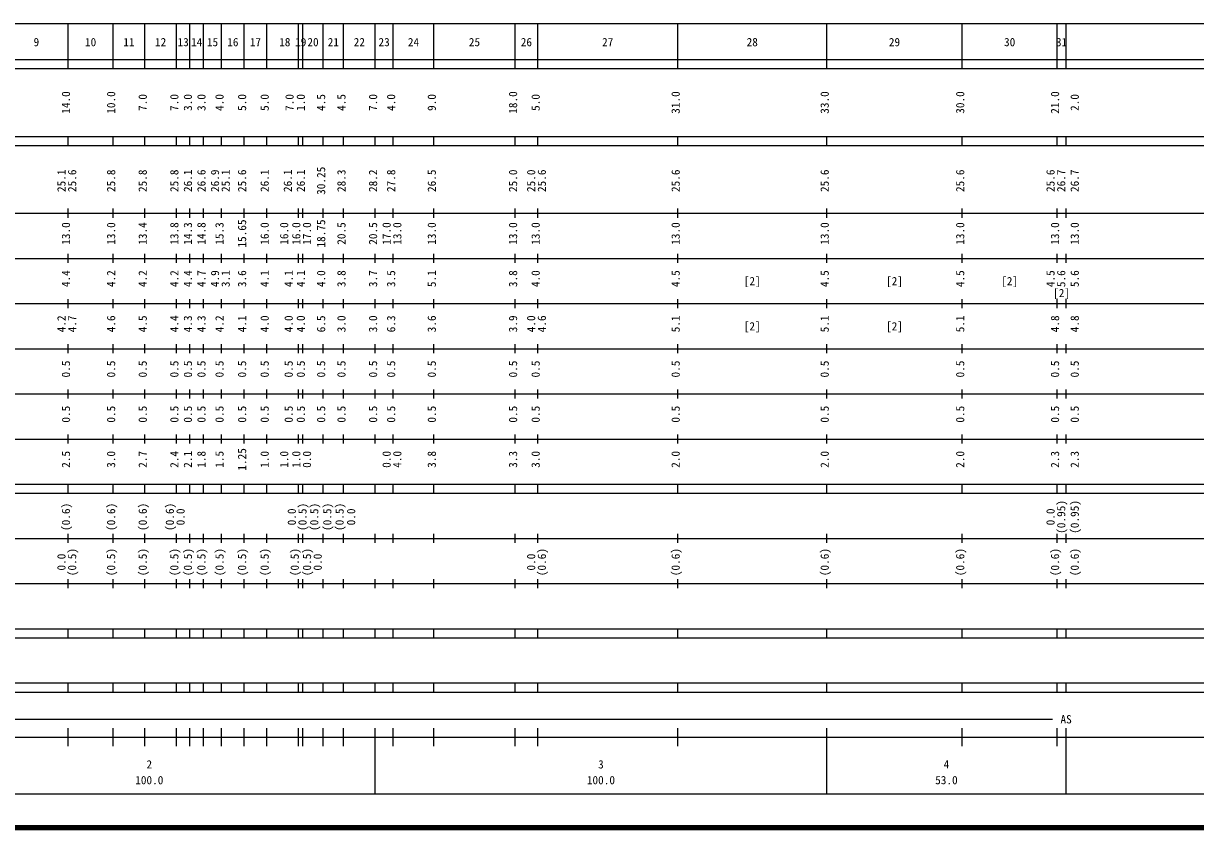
# Model space of a CAD drawing. Units: millimetres on the paper, enlarged 1000 times. Extents: x 40000 to 680000, y 20000 to 380000.
# Drawn here: x 190134 to 449662, y 20000 to 198000 of the extents above; entities that cross this region are included whole.
import ezdxf
from ezdxf.enums import TextEntityAlignment as Align

# ---------------------------------------------------------------- set-up
doc = ezdxf.new("R2010")
doc.units = ezdxf.units.MM
doc.header["$LTSCALE"] = 1000
doc.layers.add('M-TTL', color=2, linetype='Continuous', lineweight=140)
doc.layers.add('M-TTL-BAND', color=7, linetype='Continuous', lineweight=25)
doc.styles.add('ＭＳ ゴシック', font='')
doc.styles.get('ＭＳ ゴシック').set_extended_font_data('MS Gothic')

msp = doc.modelspace()

# ---------------------------------------------------------------- linework, layer by layer
at = {"layer": 'M-TTL'}
msp.add_line((40000, 20000), (680000, 20000), dxfattribs=at)
at = {"layer": 'M-TTL-BAND'}
for p, q in [((68000, 198000), (579000, 198000)), ((200000, 188000), (200000, 198000)), ((210000, 188000), (210000, 198000)), ((217000, 188000), (217000, 198000)), ((224000, 188000), (224000, 198000)), ((227000, 188000), (227000, 198000)), ((230000, 188000), (230000, 198000)), ((234000, 188000), (234000, 198000)), ((239000, 188000), (239000, 198000)), ((244000, 188000), (244000, 198000)), ((251000, 188000), (251000, 198000)), ((252000, 188000), (252000, 198000)), ((256500, 188000), (256500, 198000)), ((261000, 188000), (261000, 198000)), ((268000, 188000), (268000, 198000)), ((272000, 188000), (272000, 198000)), ((281000, 188000), (281000, 198000)), ((299000, 188000), (299000, 198000)), ((304000, 188000), (304000, 198000)), ((335000, 188000), (335000, 198000)), ((368000, 188000), (368000, 198000)), ((398000, 188000), (398000, 198000)), ((419000, 188000), (419000, 198000)), ((421000, 188000), (421000, 198000)), ((40000, 190000), (579000, 190000)), ((40000, 188000), (579000, 188000)), ((40000, 173000), (579000, 173000)), ((200000, 171000), (200000, 173000)), ((210000, 171000), (210000, 173000)), ((217000, 171000), (217000, 173000)), ((224000, 171000), (224000, 173000)), ((227000, 171000), (227000, 173000)), ((230000, 171000), (230000, 173000)), ((234000, 171000), (234000, 173000)), ((239000, 171000), (239000, 173000)), ((244000, 171000), (244000, 173000)), ((251000, 171000), (251000, 173000)), ((252000, 171000), (252000, 173000)), ((256500, 171000), (256500, 173000)), ((261000, 171000), (261000, 173000)), ((268000, 171000), (268000, 173000)), ((272000, 171000), (272000, 173000)), ((281000, 171000), (281000, 173000)), ((299000, 171000), (299000, 173000)), ((304000, 171000), (304000, 173000)), ((335000, 171000), (335000, 173000)), ((368000, 171000), (368000, 173000)), ((398000, 171000), (398000, 173000)), ((419000, 171000), (419000, 173000)), ((421000, 171000), (421000, 173000)), ((40000, 171000), (579000, 171000)), ((40000, 156000), (579000, 156000)), ((200000, 155000), (200000, 157000)), ((210000, 155000), (210000, 157000)), ((217000, 155000), (217000, 157000)), ((224000, 155000), (224000, 157000)), ((227000, 155000), (227000, 157000)), ((230000, 155000), (230000, 157000)), ((234000, 155000), (234000, 157000)), ((239000, 155000), (239000, 157000)), ((244000, 155000), (244000, 157000)), ((251000, 155000), (251000, 157000)), ((252000, 155000), (252000, 157000)), ((256500, 155000), (256500, 157000)), ((261000, 155000), (261000, 157000)), ((268000, 155000), (268000, 157000)), ((272000, 155000), (272000, 157000)), ((281000, 155000), (281000, 157000)), ((299000, 155000), (299000, 157000)), ((304000, 155000), (304000, 157000)), ((335000, 155000), (335000, 157000)), ((368000, 155000), (368000, 157000)), ((398000, 155000), (398000, 157000)), ((419000, 155000), (419000, 157000)), ((421000, 155000), (421000, 157000)), ((46000, 146000), (579000, 146000)), ((200000, 145000), (200000, 147000)), ((210000, 145000), (210000, 147000)), ((217000, 145000), (217000, 147000)), ((224000, 145000), (224000, 147000)), ((227000, 145000), (227000, 147000)), ((230000, 145000), (230000, 147000)), ((234000, 145000), (234000, 147000)), ((239000, 145000), (239000, 147000)), ((244000, 145000), (244000, 147000)), ((251000, 145000), (251000, 147000)), ((252000, 145000), (252000, 147000)), ((256500, 145000), (256500, 147000)), ((261000, 145000), (261000, 147000)), ((268000, 145000), (268000, 147000)), ((272000, 145000), (272000, 147000)), ((281000, 145000), (281000, 147000)), ((299000, 145000), (299000, 147000)), ((304000, 145000), (304000, 147000)), ((335000, 145000), (335000, 147000)), ((368000, 145000), (368000, 147000)), ((398000, 145000), (398000, 147000)), ((419000, 145000), (419000, 147000)), ((421000, 145000), (421000, 147000)), ((52000, 136000), (579000, 136000)), ((200000, 135000), (200000, 137000)), ((210000, 135000), (210000, 137000)), ((217000, 135000), (217000, 137000)), ((224000, 135000), (224000, 137000)), ((227000, 135000), (227000, 137000)), ((230000, 135000), (230000, 137000)), ((234000, 135000), (234000, 137000)), ((239000, 135000), (239000, 137000)), ((244000, 135000), (244000, 137000)), ((251000, 135000), (251000, 137000)), ((252000, 135000), (252000, 137000)), ((256500, 135000), (256500, 137000)), ((261000, 135000), (261000, 137000)), ((268000, 135000), (268000, 137000)), ((272000, 135000), (272000, 137000)), ((281000, 135000), (281000, 137000)), ((299000, 135000), (299000, 137000)), ((304000, 135000), (304000, 137000)), ((335000, 135000), (335000, 137000)), ((368000, 135000), (368000, 137000)), ((398000, 135000), (398000, 137000)), ((419000, 135000), (419000, 137000)), ((421000, 135000), (421000, 137000)), ((46000, 126000), (579000, 126000)), ((200000, 125000), (200000, 127000)), ((210000, 125000), (210000, 127000)), ((217000, 125000), (217000, 127000)), ((224000, 125000), (224000, 127000)), ((227000, 125000), (227000, 127000)), ((230000, 125000), (230000, 127000)), ((234000, 125000), (234000, 127000)), ((239000, 125000), (239000, 127000)), ((244000, 125000), (244000, 127000)), ((251000, 125000), (251000, 127000)), ((252000, 125000), (252000, 127000)), ((256500, 125000), (256500, 127000)), ((261000, 125000), (261000, 127000)), ((268000, 125000), (268000, 127000)), ((272000, 125000), (272000, 127000)), ((281000, 125000), (281000, 127000)), ((299000, 125000), (299000, 127000)), ((304000, 125000), (304000, 127000)), ((335000, 125000), (335000, 127000)), ((368000, 125000), (368000, 127000)), ((398000, 125000), (398000, 127000)), ((419000, 125000), (419000, 127000)), ((421000, 125000), (421000, 127000)), ((200000, 115000), (200000, 117000)), ((210000, 115000), (210000, 117000)), ((217000, 115000), (217000, 117000)), ((224000, 115000), (224000, 117000)), ((227000, 115000), (227000, 117000)), ((230000, 115000), (230000, 117000)), ((234000, 115000), (234000, 117000)), ((239000, 115000), (239000, 117000)), ((244000, 115000), (244000, 117000)), ((251000, 115000), (251000, 117000)), ((252000, 115000), (252000, 117000)), ((256500, 115000), (256500, 117000)), ((261000, 115000), (261000, 117000)), ((268000, 115000), (268000, 117000)), ((272000, 115000), (272000, 117000)), ((281000, 115000), (281000, 117000)), ((299000, 115000), (299000, 117000)), ((304000, 115000), (304000, 117000)), ((335000, 115000), (335000, 117000)), ((368000, 115000), (368000, 117000)), ((398000, 115000), (398000, 117000)), ((419000, 115000), (419000, 117000)), ((421000, 115000), (421000, 117000)), ((52000, 116000), (579000, 116000)), ((200000, 105000), (200000, 107000)), ((210000, 105000), (210000, 107000)), ((217000, 105000), (217000, 107000)), ((224000, 105000), (224000, 107000)), ((227000, 105000), (227000, 107000)), ((230000, 105000), (230000, 107000)), ((234000, 105000), (234000, 107000)), ((239000, 105000), (239000, 107000)), ((244000, 105000), (244000, 107000)), ((251000, 105000), (251000, 107000)), ((252000, 105000), (252000, 107000)), ((256500, 105000), (256500, 107000)), ((261000, 105000), (261000, 107000)), ((268000, 105000), (268000, 107000)), ((272000, 105000), (272000, 107000)), ((281000, 105000), (281000, 107000)), ((299000, 105000), (299000, 107000)), ((304000, 105000), (304000, 107000)), ((335000, 105000), (335000, 107000)), ((368000, 105000), (368000, 107000)), ((398000, 105000), (398000, 107000)), ((419000, 105000), (419000, 107000)), ((421000, 105000), (421000, 107000)), ((46000, 106000), (579000, 106000)), ((40000, 96000), (579000, 96000)), ((40000, 94000), (579000, 94000)), ((200000, 94000), (200000, 96000)), ((210000, 94000), (210000, 96000)), ((217000, 94000), (217000, 96000)), ((224000, 94000), (224000, 96000)), ((227000, 94000), (227000, 96000)), ((230000, 94000), (230000, 96000)), ((234000, 94000), (234000, 96000)), ((239000, 94000), (239000, 96000)), ((244000, 94000), (244000, 96000)), ((251000, 94000), (251000, 96000)), ((252000, 94000), (252000, 96000)), ((256500, 94000), (256500, 96000)), ((261000, 94000), (261000, 96000)), ((268000, 94000), (268000, 96000)), ((272000, 94000), (272000, 96000)), ((281000, 94000), (281000, 96000)), ((299000, 94000), (299000, 96000)), ((304000, 94000), (304000, 96000)), ((335000, 94000), (335000, 96000)), ((368000, 94000), (368000, 96000)), ((398000, 94000), (398000, 96000)), ((419000, 94000), (419000, 96000)), ((421000, 94000), (421000, 96000)), ((49000, 84000), (579000, 84000)), ((200000, 83000), (200000, 85000)), ((210000, 83000), (210000, 85000)), ((217000, 83000), (217000, 85000)), ((224000, 83000), (224000, 85000)), ((227000, 83000), (227000, 85000)), ((230000, 83000), (230000, 85000)), ((234000, 83000), (234000, 85000)), ((239000, 83000), (239000, 85000)), ((244000, 83000), (244000, 85000)), ((251000, 83000), (251000, 85000)), ((252000, 83000), (252000, 85000)), ((256500, 83000), (256500, 85000)), ((261000, 83000), (261000, 85000)), ((268000, 83000), (268000, 85000)), ((272000, 83000), (272000, 85000)), ((281000, 83000), (281000, 85000)), ((299000, 83000), (299000, 85000)), ((304000, 83000), (304000, 85000)), ((335000, 83000), (335000, 85000)), ((368000, 83000), (368000, 85000)), ((398000, 83000), (398000, 85000)), ((419000, 83000), (419000, 85000)), ((421000, 83000), (421000, 85000)), ((40000, 74000), (579000, 74000)), ((200000, 73000), (200000, 75000)), ((210000, 73000), (210000, 75000)), ((217000, 73000), (217000, 75000)), ((224000, 73000), (224000, 75000)), ((227000, 73000), (227000, 75000)), ((230000, 73000), (230000, 75000)), ((234000, 73000), (234000, 75000)), ((239000, 73000), (239000, 75000)), ((244000, 73000), (244000, 75000)), ((251000, 73000), (251000, 75000)), ((252000, 73000), (252000, 75000)), ((256500, 73000), (256500, 75000)), ((261000, 73000), (261000, 75000)), ((268000, 73000), (268000, 75000)), ((272000, 73000), (272000, 75000)), ((281000, 73000), (281000, 75000)), ((299000, 73000), (299000, 75000)), ((304000, 73000), (304000, 75000)), ((335000, 73000), (335000, 75000)), ((368000, 73000), (368000, 75000)), ((398000, 73000), (398000, 75000)), ((419000, 73000), (419000, 75000)), ((421000, 73000), (421000, 75000)), ((40000, 64000), (579000, 64000)), ((200000, 62000), (200000, 64000)), ((210000, 62000), (210000, 64000)), ((217000, 62000), (217000, 64000)), ((224000, 62000), (224000, 64000)), ((227000, 62000), (227000, 64000)), ((230000, 62000), (230000, 64000)), ((234000, 62000), (234000, 64000)), ((239000, 62000), (239000, 64000)), ((244000, 62000), (244000, 64000)), ((251000, 62000), (251000, 64000)), ((252000, 62000), (252000, 64000)), ((256500, 62000), (256500, 64000)), ((261000, 62000), (261000, 64000)), ((268000, 62000), (268000, 64000)), ((272000, 62000), (272000, 64000)), ((281000, 62000), (281000, 64000)), ((299000, 62000), (299000, 64000)), ((304000, 62000), (304000, 64000)), ((335000, 62000), (335000, 64000)), ((368000, 62000), (368000, 64000)), ((398000, 62000), (398000, 64000)), ((419000, 62000), (419000, 64000)), ((421000, 62000), (421000, 64000)), ((40000, 62000), (579000, 62000)), ((40000, 52000), (579000, 52000)), ((200000, 50000), (200000, 52000)), ((210000, 50000), (210000, 52000)), ((217000, 50000), (217000, 52000)), ((224000, 50000), (224000, 52000)), ((227000, 50000), (227000, 52000)), ((230000, 50000), (230000, 52000)), ((234000, 50000), (234000, 52000)), ((239000, 50000), (239000, 52000)), ((244000, 50000), (244000, 52000)), ((251000, 50000), (251000, 52000)), ((252000, 50000), (252000, 52000)), ((256500, 50000), (256500, 52000)), ((261000, 50000), (261000, 52000)), ((268000, 50000), (268000, 52000)), ((272000, 50000), (272000, 52000)), ((281000, 50000), (281000, 52000)), ((299000, 50000), (299000, 52000)), ((304000, 50000), (304000, 52000)), ((335000, 50000), (335000, 52000)), ((368000, 50000), (368000, 52000)), ((398000, 50000), (398000, 52000)), ((419000, 50000), (419000, 52000)), ((421000, 50000), (421000, 52000)), ((40000, 50000), (579000, 50000)), ((71000, 44000), (418000, 44000)), ((200000, 38000), (200000, 42000)), ((210000, 38000), (210000, 42000)), ((217000, 38000), (217000, 42000)), ((224000, 38000), (224000, 42000)), ((227000, 38000), (227000, 42000)), ((230000, 38000), (230000, 42000)), ((234000, 38000), (234000, 42000)), ((239000, 38000), (239000, 42000)), ((244000, 38000), (244000, 42000)), ((251000, 38000), (251000, 42000)), ((252000, 38000), (252000, 42000)), ((256500, 38000), (256500, 42000)), ((261000, 38000), (261000, 42000)), ((268000, 27500), (268000, 42000)), ((272000, 38000), (272000, 42000)), ((281000, 38000), (281000, 42000)), ((299000, 38000), (299000, 42000)), ((304000, 38000), (304000, 42000)), ((335000, 38000), (335000, 42000)), ((368000, 27500), (368000, 42000)), ((398000, 38000), (398000, 42000)), ((419000, 38000), (419000, 42000)), ((421000, 27500), (421000, 42000)), ((40000, 40000), (579000, 40000)), ((68000, 27500), (579000, 27500))]:
    msp.add_line(p, q, dxfattribs=at)

# ---------------------------------------------------------------- texts
at = {"layer": 'M-TTL-BAND', "style": 'ＭＳ ゴシック'}
for s, p in [('9', (193000, 192405)), ('10', (205000, 192405)), ('11', (213500, 192405)), ('12', (220500, 192405)), ('13', (225500, 192405)), ('14', (228500, 192405)), ('15', (232000, 192405)), ('16', (236500, 192405)), ('17', (241500, 192405)), ('18', (248000, 192405)), ('19', (251526, 192405)), ('20', (254250, 192405)), ('21', (258750, 192405)), ('22', (264500, 192405)), ('23', (270000, 192405)), ('24', (276500, 192405)), ('25', (290000, 192405)), ('26', (301500, 192405)), ('27', (319500, 192405)), ('28', (351500, 192405)), ('29', (383000, 192405)), ('30', (408500, 192405)), ('31', (420000, 192405)), ('[2]', (351500, 139500)), ('[2]', (383000, 139500)), ('[2]', (408500, 139500)), ('[2]', (420000, 136860)), ('[2]', (351500, 129500)), ('[2]', (383000, 129500)), ('AS', (421000, 42500)), ('2', (218000, 32523)), ('3', (318000, 32523)), ('4', (394500, 32523)), ('100.0', (218000, 29033)), ('100.0', (318000, 29033)), ('53.0', (394500, 29033))]:
    msp.add_text(s, height=1833, dxfattribs=at).set_placement(p, align=Align.BOTTOM_CENTER)
for s, p in [('14.0', (201000, 180500)), ('10.0', (211000, 180500)), ('7.0', (218000, 180500)), ('7.0', (225000, 180500)), ('3.0', (228000, 180500)), ('3.0', (231000, 180500)), ('4.0', (235000, 180500)), ('5.0', (240000, 180500)), ('5.0', (245000, 180500)), ('7.0', (250507, 180500)), ('1.0', (253000, 180500)), ('4.5', (257500, 180500)), ('4.5', (262000, 180500)), ('7.0', (269000, 180500)), ('4.0', (273000, 180500)), ('9.0', (282000, 180500)), ('18.0', (300000, 180500)), ('5.0', (305000, 180500)), ('31.0', (336000, 180500)), ('33.0', (369000, 180500)), ('30.0', (399000, 180500)), ('21.0', (420000, 180500)), ('2.0', (424362, 180500)), ('30.25', (257500, 163174)), ('25.1', (200000, 163174)), ('25.6', (202370, 163174)), ('25.8', (211000, 163174)), ('25.8', (218000, 163174)), ('25.8', (225000, 163174)), ('26.1', (228000, 163174)), ('26.6', (231000, 163174)), ('26.9', (234000, 163174)), ('25.1', (236370, 163174)), ('25.6', (240000, 163174)), ('26.1', (245000, 163174)), ('26.1', (250115, 163174)), ('26.1', (253000, 163174)), ('28.3', (262000, 163174)), ('28.2', (269000, 163174)), ('27.8', (273000, 163174)), ('26.5', (282000, 163174)), ('25.0', (300000, 163174)), ('25.0', (304000, 163174)), ('25.6', (306370, 163174)), ('25.6', (336000, 163174)), ('25.6', (369000, 163174)), ('25.6', (399000, 163174)), ('25.6', (419000, 163174)), ('26.7', (421370, 163174)), ('26.7', (424362, 163174)), ('13.0', (201000, 151500)), ('13.0', (211000, 151500)), ('13.4', (218000, 151500)), ('13.8', (225000, 151500)), ('14.3', (228000, 151500)), ('14.8', (231000, 151500)), ('15.3', (235000, 151500)), ('15.65', (240000, 151500)), ('16.0', (245000, 151500)), ('16.0', (249318, 151500)), ('16.0', (252000, 151500)), ('17.0', (254370, 151500)), ('18.75', (257500, 151500)), ('20.5', (262000, 151500)), ('20.5', (269000, 151500)), ('17.0', (272000, 151500)), ('13.0', (274370, 151500)), ('13.0', (282000, 151500)), ('13.0', (300000, 151500)), ('13.0', (305000, 151500)), ('13.0', (336000, 151500)), ('13.0', (369000, 151500)), ('13.0', (399000, 151500)), ('13.0', (420000, 151500)), ('13.0', (424362, 151500)), ('4.4', (201000, 141500)), ('4.2', (211000, 141500)), ('4.2', (218000, 141500)), ('4.2', (225000, 141500)), ('4.4', (228000, 141500)), ('4.7', (231000, 141500)), ('4.9', (234000, 141500)), ('3.1', (236370, 141500)), ('3.6', (240000, 141500)), ('4.1', (245000, 141500)), ('4.1', (250318, 141500)), ('4.1', (253000, 141500)), ('4.0', (257500, 141500)), ('3.8', (262000, 141500)), ('3.7', (269000, 141500)), ('3.5', (273000, 141500)), ('5.1', (282000, 141500)), ('3.8', (300000, 141500)), ('4.0', (305000, 141500)), ('4.5', (336000, 141500)), ('4.5', (369000, 141500)), ('4.5', (399000, 141500)), ('4.5', (419000, 141500)), ('5.6', (421370, 141500)), ('5.6', (424362, 141500)), ('4.2', (200000, 131500)), ('4.7', (202370, 131500)), ('4.6', (211000, 131500)), ('4.5', (218000, 131500)), ('4.4', (225000, 131500)), ('4.3', (228000, 131500)), ('4.3', (231000, 131500)), ('4.2', (235000, 131500)), ('4.1', (240000, 131500)), ('4.0', (245000, 131500)), ('4.0', (250318, 131500)), ('4.0', (253000, 131500)), ('6.5', (257500, 131500)), ('3.0', (262000, 131500)), ('3.0', (269000, 131500)), ('6.3', (273000, 131500)), ('3.6', (282000, 131500)), ('3.9', (300000, 131500)), ('4.0', (304000, 131500)), ('4.6', (306370, 131500)), ('5.1', (336000, 131500)), ('5.1', (369000, 131500)), ('5.1', (399000, 131500)), ('4.8', (420000, 131500)), ('4.8', (424362, 131500)), ('0.5', (201000, 121500)), ('0.5', (211000, 121500)), ('0.5', (218000, 121500)), ('0.5', (225000, 121500)), ('0.5', (228000, 121500)), ('0.5', (231000, 121500)), ('0.5', (235000, 121500)), ('0.5', (240000, 121500)), ('0.5', (245000, 121500)), ('0.5', (250318, 121500)), ('0.5', (253000, 121500)), ('0.5', (257500, 121500)), ('0.5', (262000, 121500)), ('0.5', (269000, 121500)), ('0.5', (273000, 121500)), ('0.5', (282000, 121500)), ('0.5', (300000, 121500)), ('0.5', (305000, 121500)), ('0.5', (336000, 121500)), ('0.5', (369000, 121500)), ('0.5', (399000, 121500)), ('0.5', (420000, 121500)), ('0.5', (424362, 121500)), ('0.5', (201000, 111500)), ('0.5', (211000, 111500)), ('0.5', (218000, 111500)), ('0.5', (225000, 111500)), ('0.5', (228000, 111500)), ('0.5', (231000, 111500)), ('0.5', (235000, 111500)), ('0.5', (240000, 111500)), ('0.5', (245000, 111500)), ('0.5', (250318, 111500)), ('0.5', (253000, 111500)), ('0.5', (257500, 111500)), ('0.5', (262000, 111500)), ('0.5', (269000, 111500)), ('0.5', (273000, 111500)), ('0.5', (282000, 111500)), ('0.5', (300000, 111500)), ('0.5', (305000, 111500)), ('0.5', (336000, 111500)), ('0.5', (369000, 111500)), ('0.5', (399000, 111500)), ('0.5', (420000, 111500)), ('0.5', (424362, 111500)), ('1.25', (240000, 101500)), ('2.5', (201000, 101500)), ('3.0', (211000, 101500)), ('2.7', (218000, 101500)), ('2.4', (225000, 101500)), ('2.1', (228000, 101500)), ('1.8', (231000, 101500)), ('1.5', (235000, 101500)), ('1.0', (245000, 101500)), ('1.0', (249318, 101500)), ('1.0', (252000, 101500)), ('0.0', (254370, 101500)), ('0.0', (272000, 101500)), ('4.0', (274370, 101500)), ('3.8', (282000, 101500)), ('3.3', (300000, 101500)), ('3.0', (305000, 101500)), ('2.0', (336000, 101500)), ('2.0', (369000, 101500)), ('2.0', (399000, 101500)), ('2.3', (420000, 101500)), ('2.3', (424362, 101500)), ('(0.6)', (201000, 88764)), ('(0.6)', (211000, 88764)), ('(0.6)', (218000, 88764)), ('(0.6)', (224000, 88764)), ('(0.5)', (253370, 88764)), ('(0.5)', (255977, 88764)), ('(0.5)', (258862, 88764)), ('(0.5)', (261586, 88764)), ('(0.95)', (421370, 88764)), ('(0.95)', (424362, 88764)), ('0.0', (226370, 88764)), ('0.0', (251000, 88764)), ('0.0', (264142, 88764)), ('0.0', (419000, 88764)), ('0.0', (200000, 78764)), ('(0.5)', (202370, 78764)), ('(0.5)', (211000, 78764)), ('(0.5)', (218000, 78764)), ('(0.5)', (225000, 78764)), ('(0.5)', (228000, 78764)), ('(0.5)', (231000, 78764)), ('(0.5)', (235000, 78764)), ('(0.5)', (240000, 78764)), ('(0.5)', (245000, 78764)), ('(0.5)', (251658, 78764)), ('(0.5)', (254370, 78764)), ('0.0', (256740, 78764)), ('0.0', (304000, 78764)), ('(0.6)', (306370, 78764)), ('(0.6)', (336000, 78764)), ('(0.6)', (369000, 78764)), ('(0.6)', (399000, 78764)), ('(0.6)', (420000, 78764)), ('(0.6)', (424362, 78764))]:
    msp.add_text(s, height=1833, rotation=90, dxfattribs=at).set_placement(p, align=Align.BOTTOM_CENTER)

doc.saveas('drawing.dxf')
